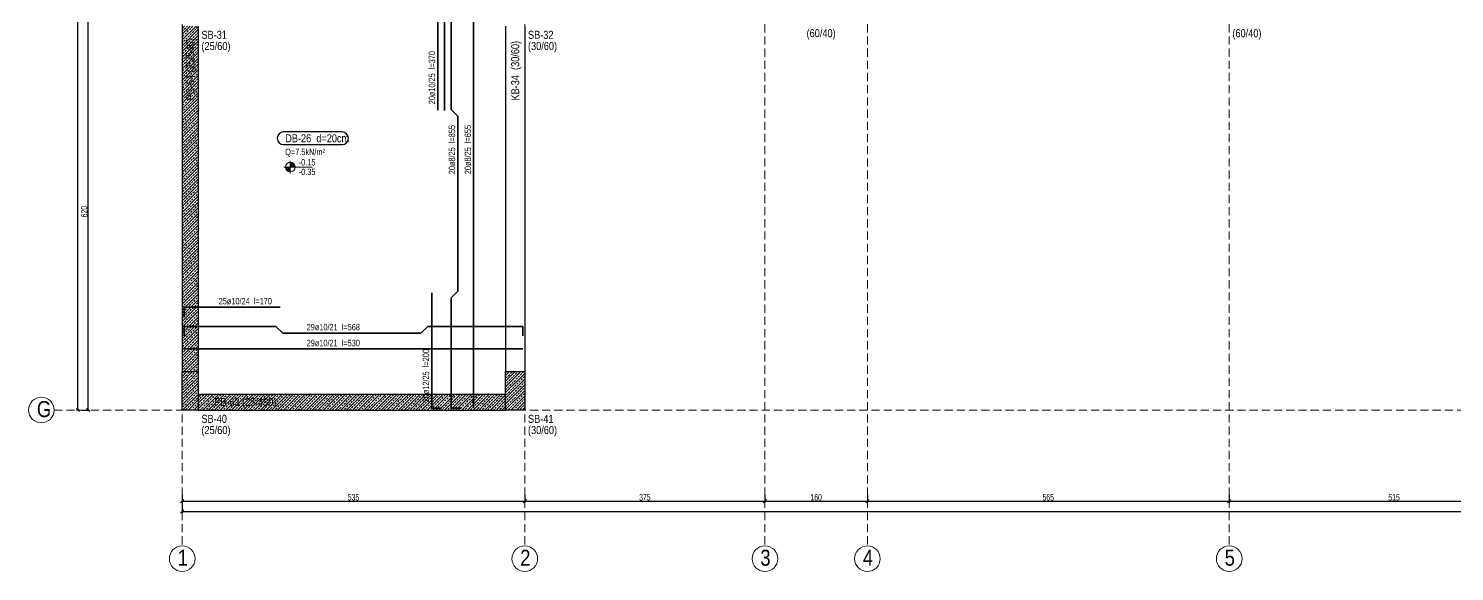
# Model space of a CAD drawing. Header units: millimetres. Extents: x 2532 to 8067, y 819 to 5029.
# Drawn here: x 2791 to 5018, y 824 to 1672 of the extents above; entities that cross this region are included whole.
import ezdxf

# ---------------------------------------------------------------- set-up
doc = ezdxf.new("R2010")
doc.units = ezdxf.units.MM
doc.linetypes.add('DASHED', pattern=[19.05, 12.7, -6.35])
for name, color, linetype, lineweight in [('AKS BALONU (BEYKENT)', 7, 'Continuous', 20), ('AKS CIZGISI (BEYKENT)', 252, 'DASHED', 20), ('AKS NO (BEYKENT)', 3, 'Continuous', 20), ('AKS OLCU (BEYKENT)', 200, 'Continuous', 20), ('DONATI (BEYKENT)', 4, 'Continuous', 35), ('DONATI YAZISI (BEYKENT)', 3, 'Continuous', 20), ('DOSEME ISMI (BEYKENT)', 9, 'Continuous', 20), ('DOSEME PAFTA (BEYKENT)', 3, 'Continuous', 20), ('KIRIS (BEYKENT)', 2, 'Continuous', 30), ('KIRIS ISMI (BEYKENT)', 40, 'Continuous', 20), ('KOLON (BEYKENT)', 3, 'Continuous', 30), ('KOLON ISMI (BEYKENT)', 91, 'Continuous', 20), ('KOT CIZGI (BEYKENT)', 120, 'Continuous', 20), ('KOT YAZI (BEYKENT)', 7, 'Continuous', 20), ('PERDE (BEYKENT)', 6, 'Continuous', 30), ('PERDE ISMI (BEYKENT)', 240, 'Continuous', 20), ('TARAMA (BEYKENT)', 252, 'Continuous', 25), ('YAZI (BEYKENT)', 140, 'Continuous', 20)]:
    doc.layers.add(name, color=color, linetype=linetype, lineweight=lineweight)
doc.styles.add('DONATI YAZISI (BEYKENT)', font='')
doc.styles.add('DSMOLC-50', font='bahnschrift light condensed', dxfattribs={"width": 0.75, "height": 10})
doc.styles.add('KOT (BEYKENT)', font='')
doc.styles.add('stastyle', font='RomanSTA.ttf')
doc.styles.add('YAZI (BEYKENT)', font='')
doc.styles.get('DONATI YAZISI (BEYKENT)').set_extended_font_data('Bahnschrift Light Condensed')
doc.styles.get('KOT (BEYKENT)').set_extended_font_data('Bahnschrift Light Condensed')
doc.styles.get('YAZI (BEYKENT)').set_extended_font_data('Bahnschrift Light Condensed')
doc.dimstyles.new('DSMOLC-50', dxfattribs={"dimtxt": 10, "dimasz": 5, "dimexe": 2, "dimexo": 2, "dimgap": 1, "dimtad": 1, "dimdec": 1, "dimrnd": 0.5, "dimzin": 12, "dimdsep": 46, "dimtxsty": 'DSMOLC-50', "dimblk": 'OBLIQUE', "dimblk1": 'OBLIQUE', "dimblk2": 'OBLIQUE', "dimcen": 0, "dimclrt": 7, "dimadec": 0, "dimazin": 0, "dimtfac": 1, "dimtdec": 4, "dimtix": 1, "dimtmove": 2, "dimatfit": 3, "dimfxl": 1, "dimtzin": 0, "dimarcsym": 0})
pattern_1 = [(45, (1551.565, 462.183), (-4.490128, 4.490128), []), (45, (1556.055, 462.183), (-4.490128, 4.490128), [3.175, -1.5875])]
pattern_2 = [(45, (1551.565, 462.183), (-4.419417, 4.419417), []), (45, (1555.9844, 462.183), (-4.419417, 4.419417), [3.125, -1.5625])]

# ---------------------------------------------------------------- blocks, each defined once
blk = doc.blocks.new('_Oblique')
at = {"color": 0, "linetype": 'ByBlock', "lineweight": -2}
blk.add_line((-0.5, -0.5), (0.5, 0.5), dxfattribs=at)
blk = doc.blocks.new('*D91')
at = {"layer": 'AKS OLCU (BEYKENT)', "color": 0, "lineweight": -2, "transparency": 16777216}
for p, q in [((3031.1, 943.5), (3031.1, 931.5)), ((3566.1, 943.5), (3566.1, 931.5)), ((3031.1, 933.5), (3566.1, 933.5))]:
    blk.add_line(p, q, dxfattribs=at)
at = {"layer": 'DEFPOINTS', "color": 0, "transparency": 16777216}
for p in [(3031.1, 945.5), (3566.1, 945.5), (3566.1, 933.5)]:
    blk.add_point(p, dxfattribs=at)
at = {"layer": 'AKS OLCU (BEYKENT)', "color": 0, "lineweight": -2, "transparency": 16777216, "xscale": 5, "yscale": 5, "zscale": 5, "rotation": 180}
blk.add_blockref('_Oblique', (3031.1, 933.5), dxfattribs=at)
at = {"layer": 'AKS OLCU (BEYKENT)', "color": 0, "lineweight": -2, "transparency": 16777216, "xscale": 5, "yscale": 5, "zscale": 5}
blk.add_blockref('_Oblique', (3566.1, 933.5), dxfattribs=at)
at = {"layer": 'AKS OLCU (BEYKENT)', "color": 7, "transparency": 16777216, "insert": (3298.6, 939.6), "char_height": 10, "attachment_point": 5, "style": 'DSMOLC-50'}
blk.add_mtext('535', dxfattribs=at)
blk = doc.blocks.new('*D92')
at = {"layer": 'AKS OLCU (BEYKENT)', "color": 0, "lineweight": -2, "transparency": 16777216}
for p, q in [((3566.1, 943.5), (3566.1, 931.5)), ((3941.1, 943.5), (3941.1, 931.5)), ((3566.1, 933.5), (3941.1, 933.5))]:
    blk.add_line(p, q, dxfattribs=at)
at = {"layer": 'DEFPOINTS', "color": 0, "transparency": 16777216}
for p in [(3566.1, 945.5), (3941.1, 945.5), (3941.1, 933.5)]:
    blk.add_point(p, dxfattribs=at)
at = {"layer": 'AKS OLCU (BEYKENT)', "color": 0, "lineweight": -2, "transparency": 16777216, "xscale": 5, "yscale": 5, "zscale": 5, "rotation": 180}
blk.add_blockref('_Oblique', (3566.1, 933.5), dxfattribs=at)
at = {"layer": 'AKS OLCU (BEYKENT)', "color": 0, "lineweight": -2, "transparency": 16777216, "xscale": 5, "yscale": 5, "zscale": 5}
blk.add_blockref('_Oblique', (3941.1, 933.5), dxfattribs=at)
at = {"layer": 'AKS OLCU (BEYKENT)', "color": 7, "transparency": 16777216, "insert": (3753.6, 939.6), "char_height": 10, "attachment_point": 5, "style": 'DSMOLC-50'}
blk.add_mtext('375', dxfattribs=at)
blk = doc.blocks.new('*D93')
at = {"layer": 'AKS OLCU (BEYKENT)', "color": 0, "lineweight": -2, "transparency": 16777216}
for p, q in [((3941.1, 943.5), (3941.1, 931.5)), ((4101.1, 943.5), (4101.1, 931.5)), ((3941.1, 933.5), (4101.1, 933.5))]:
    blk.add_line(p, q, dxfattribs=at)
at = {"layer": 'DEFPOINTS', "color": 0, "transparency": 16777216}
for p in [(3941.1, 945.5), (4101.1, 945.5), (4101.1, 933.5)]:
    blk.add_point(p, dxfattribs=at)
at = {"layer": 'AKS OLCU (BEYKENT)', "color": 0, "lineweight": -2, "transparency": 16777216, "xscale": 5, "yscale": 5, "zscale": 5, "rotation": 180}
blk.add_blockref('_Oblique', (3941.1, 933.5), dxfattribs=at)
at = {"layer": 'AKS OLCU (BEYKENT)', "color": 0, "lineweight": -2, "transparency": 16777216, "xscale": 5, "yscale": 5, "zscale": 5}
blk.add_blockref('_Oblique', (4101.1, 933.5), dxfattribs=at)
at = {"layer": 'AKS OLCU (BEYKENT)', "color": 7, "transparency": 16777216, "insert": (4021.1, 939.6), "char_height": 10, "attachment_point": 5, "style": 'DSMOLC-50'}
blk.add_mtext('160', dxfattribs=at)
blk = doc.blocks.new('*D94')
at = {"layer": 'AKS OLCU (BEYKENT)', "color": 0, "lineweight": -2, "transparency": 16777216}
for p, q in [((4101.1, 943.5), (4101.1, 931.5)), ((4666.1, 943.5), (4666.1, 931.5)), ((4101.1, 933.5), (4666.1, 933.5))]:
    blk.add_line(p, q, dxfattribs=at)
at = {"layer": 'DEFPOINTS', "color": 0, "transparency": 16777216}
for p in [(4101.1, 945.5), (4666.1, 945.5), (4666.1, 933.5)]:
    blk.add_point(p, dxfattribs=at)
at = {"layer": 'AKS OLCU (BEYKENT)', "color": 0, "lineweight": -2, "transparency": 16777216, "xscale": 5, "yscale": 5, "zscale": 5, "rotation": 180}
blk.add_blockref('_Oblique', (4101.1, 933.5), dxfattribs=at)
at = {"layer": 'AKS OLCU (BEYKENT)', "color": 0, "lineweight": -2, "transparency": 16777216, "xscale": 5, "yscale": 5, "zscale": 5}
blk.add_blockref('_Oblique', (4666.1, 933.5), dxfattribs=at)
at = {"layer": 'AKS OLCU (BEYKENT)', "color": 7, "transparency": 16777216, "insert": (4383.6, 939.6), "char_height": 10, "attachment_point": 5, "style": 'DSMOLC-50'}
blk.add_mtext('565', dxfattribs=at)
blk = doc.blocks.new('*D95')
at = {"layer": 'AKS OLCU (BEYKENT)', "color": 0, "lineweight": -2, "transparency": 16777216}
for p, q in [((4666.1, 943.5), (4666.1, 931.5)), ((5181.1, 943.5), (5181.1, 931.5)), ((4666.1, 933.5), (5181.1, 933.5))]:
    blk.add_line(p, q, dxfattribs=at)
at = {"layer": 'DEFPOINTS', "color": 0, "transparency": 16777216}
for p in [(4666.1, 945.5), (5181.1, 945.5), (5181.1, 933.5)]:
    blk.add_point(p, dxfattribs=at)
at = {"layer": 'AKS OLCU (BEYKENT)', "color": 0, "lineweight": -2, "transparency": 16777216, "xscale": 5, "yscale": 5, "zscale": 5, "rotation": 180}
blk.add_blockref('_Oblique', (4666.1, 933.5), dxfattribs=at)
at = {"layer": 'AKS OLCU (BEYKENT)', "color": 0, "lineweight": -2, "transparency": 16777216, "xscale": 5, "yscale": 5, "zscale": 5}
blk.add_blockref('_Oblique', (5181.1, 933.5), dxfattribs=at)
at = {"layer": 'AKS OLCU (BEYKENT)', "color": 7, "transparency": 16777216, "insert": (4923.6, 939.6), "char_height": 10, "attachment_point": 5, "style": 'DSMOLC-50'}
blk.add_mtext('515', dxfattribs=at)
blk = doc.blocks.new('*D104')
at = {"layer": 'AKS OLCU (BEYKENT)', "color": 0, "lineweight": -2, "transparency": 16777216}
for p, q in [((3031.1, 943.5), (3031.1, 915.5)), ((7801.1, 943.5), (7801.1, 915.5)), ((3031.1, 917.5), (7801.1, 917.5))]:
    blk.add_line(p, q, dxfattribs=at)
at = {"layer": 'DEFPOINTS', "color": 0, "transparency": 16777216}
for p in [(3031.1, 945.5), (7801.1, 945.5), (7801.1, 917.5)]:
    blk.add_point(p, dxfattribs=at)
at = {"layer": 'AKS OLCU (BEYKENT)', "color": 0, "lineweight": -2, "transparency": 16777216, "xscale": 5, "yscale": 5, "zscale": 5, "rotation": 180}
blk.add_blockref('_Oblique', (3031.1, 917.5), dxfattribs=at)
at = {"layer": 'AKS OLCU (BEYKENT)', "color": 0, "lineweight": -2, "transparency": 16777216, "xscale": 5, "yscale": 5, "zscale": 5}
blk.add_blockref('_Oblique', (7801.1, 917.5), dxfattribs=at)
at = {"layer": 'AKS OLCU (BEYKENT)', "color": 7, "transparency": 16777216, "insert": (5416.1, 923.6), "char_height": 10, "attachment_point": 5, "style": 'DSMOLC-50'}
blk.add_mtext('4770', dxfattribs=at)
blk = doc.blocks.new('*D105')
at = {"layer": 'AKS OLCU (BEYKENT)', "color": 0, "lineweight": -2, "transparency": 16777216}
for p, q in [((2874.3, 1696), (2886.3, 1696)), ((2884.3, 1076), (2884.3, 1696)), ((2874.3, 1076), (2886.3, 1076))]:
    blk.add_line(p, q, dxfattribs=at)
at = {"layer": 'DEFPOINTS', "color": 0, "transparency": 16777216}
for p in [(2872.3, 1696), (2884.3, 1696), (2872.3, 1076)]:
    blk.add_point(p, dxfattribs=at)
at = {"layer": 'AKS OLCU (BEYKENT)', "color": 0, "lineweight": -2, "transparency": 16777216, "xscale": 5, "yscale": 5, "zscale": 5}
for p, rotation in [((2884.3, 1696), 90), ((2884.3, 1076), 270)]:
    blk.add_blockref('_Oblique', p, dxfattribs=dict(at, rotation=rotation))
at = {"layer": 'AKS OLCU (BEYKENT)', "color": 7, "transparency": 16777216, "insert": (2878.2, 1386), "char_height": 10, "attachment_point": 5, "rotation": 90, "style": 'DSMOLC-50'}
blk.add_mtext('620', dxfattribs=at)
blk = doc.blocks.new('*D111')
at = {"layer": 'AKS OLCU (BEYKENT)', "color": 0, "lineweight": -2, "transparency": 16777216}
for p, q in [((2870.3, 4556), (2866.3, 4556)), ((2868.3, 1076), (2868.3, 4556)), ((2870.3, 1076), (2866.3, 1076))]:
    blk.add_line(p, q, dxfattribs=at)
at = {"layer": 'DEFPOINTS', "color": 0, "transparency": 16777216}
for p in [(2868.3, 4556), (2872.3, 4556), (2872.3, 1076)]:
    blk.add_point(p, dxfattribs=at)
at = {"layer": 'AKS OLCU (BEYKENT)', "color": 0, "lineweight": -2, "transparency": 16777216, "xscale": 5, "yscale": 5, "zscale": 5}
for p, rotation in [((2868.3, 4556), 90), ((2868.3, 1076), 270)]:
    blk.add_blockref('_Oblique', p, dxfattribs=dict(at, rotation=rotation))
at = {"layer": 'AKS OLCU (BEYKENT)', "color": 7, "transparency": 16777216, "insert": (2862.2, 2816), "char_height": 10, "attachment_point": 5, "rotation": 90, "style": 'DSMOLC-50'}
blk.add_mtext('3480', dxfattribs=at)

msp = doc.modelspace()

# ---------------------------------------------------------------- hatches: boundary and pattern name
at = {"layer": 'KOT CIZGI (BEYKENT)'}
h = msp.add_hatch(color=256, dxfattribs=at)
h.dxf.hatch_style = 1
h.paths.add_polyline_path([(3199.89, 1455.62), (3192.39, 1455.62, 0.4142136), (3199.89, 1448.12)])
h = msp.add_hatch(color=256, dxfattribs=at)
h.dxf.hatch_style = 1
h.paths.add_polyline_path([(3199.89, 1463.12), (3199.89, 1455.62), (3207.39, 1455.62, 0.4142136)])
at = {"layer": 'TARAMA (BEYKENT)', "lineweight": -3}
h = msp.add_hatch(dxfattribs=at)
h.set_pattern_fill('ANSI33', color=256)
h.set_pattern_definition(pattern_1)
h.paths.add_polyline_path([(3056.12, 1676.01), (3031.02, 1676.01), (3031.02, 1136.01), (3056.02, 1136.01)])
at = {"layer": 'TARAMA (BEYKENT)'}
h = msp.add_hatch(dxfattribs=at)
h.set_pattern_fill('ANSI33', color=256, style=0, pattern_type=0)
h.set_pattern_definition(pattern_2)
h.paths.add_polyline_path([(3031.12, 1136.01), (3056.12, 1136.01), (3056.12, 1076.01), (3031.12, 1076.01)], flags=0)
h = msp.add_hatch(dxfattribs=at)
h.set_pattern_fill('ANSI33', color=256, style=0, pattern_type=0)
h.set_pattern_definition(pattern_2)
h.paths.add_polyline_path([(3536.12, 1136.01), (3566.12, 1136.01), (3566.12, 1076.01), (3536.12, 1076.01)], flags=0)
at = {"layer": 'TARAMA (BEYKENT)', "lineweight": -3}
h = msp.add_hatch(dxfattribs=at)
h.set_pattern_fill('ANSI33', color=256)
h.set_pattern_definition(pattern_1)
h.paths.add_polyline_path([(3536.12, 1101.01), (3056.12, 1101.01), (3056.12, 1076.01), (3536.12, 1076.01)])

# ---------------------------------------------------------------- linework, layer by layer
at = {"layer": 'AKS BALONU (BEYKENT)'}
for centre in [(2811.12, 1076.01), (3031.12, 843.74), (3566.12, 843.74), (3941.12, 843.74), (4101.12, 843.74), (4666.12, 843.74)]:
    msp.add_circle(centre, 20, dxfattribs=at)
at = {"layer": 'AKS CIZGISI (BEYKENT)'}
for p, q in [((3031.12, 866.01), (3031.12, 4756.01)), ((3566.12, 866.01), (3566.12, 4756.01)), ((3941.12, 866.01), (3941.12, 4756.01)), ((4101.12, 866.01), (4101.12, 4756.01)), ((4666.12, 866.01), (4666.12, 4756.01)), ((2831.12, 1076.01), (8016.12, 1076.01))]:
    msp.add_line(p, q, dxfattribs=at)
at = {"layer": 'DONATI (BEYKENT)'}
for points in [[(3440.52, 1543.92), (3440.52, 1906.17), (3451.12, 1916.78), (3451.12, 2230.05), (3440.52, 2240.67), (3440.52, 2650.42)], [(3430.5, 1544.54), (3430.5, 1909.74)], [(3466.12, 1078.94), (3451.12, 1078.92), (3451.12, 1251.17), (3461.72, 1261.79), (3461.71, 1535.06), (3451.12, 1545.67), (3451.12, 1909.76)], [(3486.12, 1079.01), (3486.12, 1733.01)], [(3436.12, 1078.85), (3421.12, 1078.85), (3421.12, 1259.23)], [(3033.96, 1221.74), (3033.96, 1236.74), (3184.34, 1236.74)], [(3034.04, 1191.74), (3034.03, 1206.74), (3177.53, 1206.74), (3188.14, 1196.14), (3403.92, 1196.14), (3414.53, 1206.74), (3563.03, 1206.74), (3563.04, 1191.74)], [(3034.12, 1171.74), (3563.12, 1171.74)]]:
    msp.add_lwpolyline(points, dxfattribs=at)
at = {"layer": 'DOSEME PAFTA (BEYKENT)', "lineweight": -3}
msp.add_lwpolyline([(3189.31, 1490.69), (3280.73, 1490.69, 1), (3280.73, 1510.47), (3189.31, 1510.47, 1)], format="xyb", close=True, dxfattribs=at)
at = {"layer": 'KIRIS (BEYKENT)'}
for p, q in [((3536.22, 1676.01), (3536.22, 1135.91)), ((3566.12, 1676.01), (3566.22, 1135.91))]:
    msp.add_line(p, q, dxfattribs=at)
at = {"layer": 'KOLON (BEYKENT)'}
for points in [[(3031.12, 1136.01), (3056.12, 1136.01), (3056.12, 1076.01), (3031.12, 1076.01)], [(3536.12, 1136.01), (3566.12, 1136.01), (3566.12, 1076.01), (3536.12, 1076.01)]]:
    msp.add_lwpolyline(points, close=True, dxfattribs=at)
at = {"layer": 'KOT CIZGI (BEYKENT)'}
for p, q in [((3189.89, 1455.62), (3233.92, 1455.62)), ((3199.89, 1465.62), (3199.89, 1445.62))]:
    msp.add_line(p, q, dxfattribs=at)
msp.add_circle((3199.89, 1455.62), 7.5, dxfattribs=at)
at = {"layer": 'PERDE (BEYKENT)'}
for p, q in [((3031.02, 1676.01), (3031.02, 1135.91)), ((3056.12, 1676.01), (3056.02, 1135.91)), ((3056.02, 1101.01), (3536.22, 1101.01)), ((3056.02, 1076.01), (3536.22, 1076.01))]:
    msp.add_line(p, q, dxfattribs=at)

# ---------------------------------------------------------------- texts
at = {"layer": 'AKS NO (BEYKENT)', "style": 'YAZI (BEYKENT)'}
for s, p in [('G', (2804.18, 1065.01)), ('1', (3024.02, 832.74)), ('2', (3558.98, 832.74)), ('3', (3933.98, 832.74)), ('4', (4093.98, 832.74)), ('5', (4659.04, 832.74))]:
    msp.add_text(s, height=25, dxfattribs=at).set_placement(p)
at = {"layer": 'DONATI (BEYKENT)', "style": 'stastyle'}
for s, p in [('& 1-.2- 1- 0- 0', (3034.12, 1151.01)), ('& 1-.2- 1- 0- 7.550001', (3486.12, 1079.01))]:
    msp.add_text(s, height=0.0005, dxfattribs=at).set_placement(p)
at = {"layer": 'DONATI YAZISI (BEYKENT)', "style": 'DONATI YAZISI (BEYKENT)'}
for s, p in [(' 20ø10/25  l=370', (3426.07, 1550.58)), (' 20ø8/25  l=855', (3457.29, 1441.35)), (' 20ø8/25  l=655', (3482.12, 1441.34)), (' 20ø12/25  l=200', (3416.69, 1084.89))]:
    msp.add_text(s, height=10, rotation=90, dxfattribs=at).set_placement(p)
for s, p in [(' 25ø10/24  l=170', (3084.93, 1241.16)), (' 29ø10/21  l=568', (3222.33, 1200.56)), (' 29ø10/21  l=530', (3222.32, 1175.74))]:
    msp.add_text(s, height=10, dxfattribs=at).set_placement(p)
at = {"layer": 'DOSEME ISMI (BEYKENT)', "style": 'YAZI (BEYKENT)'}
msp.add_text('DB-26  d=20cm', height=12.5, dxfattribs=at).set_placement((3191.95, 1494.34))
at = {"layer": 'KIRIS ISMI (BEYKENT)', "style": 'YAZI (BEYKENT)'}
msp.add_text('KB-34  (30/60)', height=12.5, rotation=90, dxfattribs=at).set_placement((3557.37, 1559.63))
at = {"layer": 'KOLON ISMI (BEYKENT)', "style": 'YAZI (BEYKENT)'}
for s, p in [('(60/40)', (4006.14, 1658.51)), ('(60/40)', (4671.12, 1658.51)), ('SB-31', (3061.12, 1656.01)), ('(25/60)', (3061.12, 1638.51)), ('SB-32', (3571.12, 1656.01)), ('(30/60)', (3571.12, 1638.51)), ('SB-40', (3061.12, 1056.01)), ('(25/60)', (3061.12, 1038.51)), ('SB-41', (3571.12, 1056.01)), ('(30/60)', (3571.12, 1038.51))]:
    msp.add_text(s, height=12.5, dxfattribs=at).set_placement(p)
at = {"layer": 'KOT YAZI (BEYKENT)', "style": 'KOT (BEYKENT)'}
for s, p in [(' -0.15', (3209.89, 1458.12)), (' -0.35', (3209.89, 1443.12))]:
    msp.add_text(s, height=10, dxfattribs=at).set_placement(p)
at = {"layer": 'PERDE ISMI (BEYKENT)', "style": 'YAZI (BEYKENT)'}
msp.add_text('PB-64 (25/540)', height=12.5, rotation=90, dxfattribs=at).set_placement((3049.87, 1559.91))
msp.add_text('PB-63 (25/480)', height=12.5, dxfattribs=at).set_placement((3081.02, 1082.26))
at = {"layer": 'YAZI (BEYKENT)', "style": 'YAZI (BEYKENT)'}
msp.add_text('Q=7.5kN/m²', height=10, dxfattribs=at).set_placement((3191.95, 1474.34))

# ---------------------------------------------------------------- dimensions: what is measured, and where the dimension line sits
at = {"layer": 'AKS OLCU (BEYKENT)'}
for base, p2, picture, middle in [((2868.25, 4556.01), (2872.25, 4556.01), '*D111', (2862.15, 2816.01)), ((2884.25, 1696.01), (2872.25, 1696.01), '*D105', (2878.15, 1386.01))]:
    dim = msp.add_linear_dim(base=base, p1=(2872.25, 1076.01), p2=p2, angle=90, dimstyle='DSMOLC-50', dxfattribs=at)
    dim.commit()
    dim.dimension.update_dxf_attribs({"geometry": picture, "text_midpoint": middle})
for base, p1, p2, picture, middle in [((3566.12, 933.54), (3031.12, 945.54), (3566.12, 945.54), '*D91', (3298.62, 939.64)), ((7801.12, 917.54), (3031.12, 945.54), (7801.12, 945.54), '*D104', (5416.12, 923.64)), ((3941.12, 933.54), (3566.12, 945.54), (3941.12, 945.54), '*D92', (3753.62, 939.64)), ((4101.12, 933.54), (3941.12, 945.54), (4101.12, 945.54), '*D93', (4021.12, 939.64)), ((4666.12, 933.54), (4101.12, 945.54), (4666.12, 945.54), '*D94', (4383.62, 939.59)), ((5181.12, 933.54), (4666.12, 945.54), (5181.12, 945.54), '*D95', (4923.62, 939.59))]:
    dim = msp.add_linear_dim(base=base, p1=p1, p2=p2, dimstyle='DSMOLC-50', dxfattribs=at)
    dim.commit()
    dim.dimension.update_dxf_attribs({"geometry": picture, "text_midpoint": middle})

doc.saveas('drawing.dxf')
